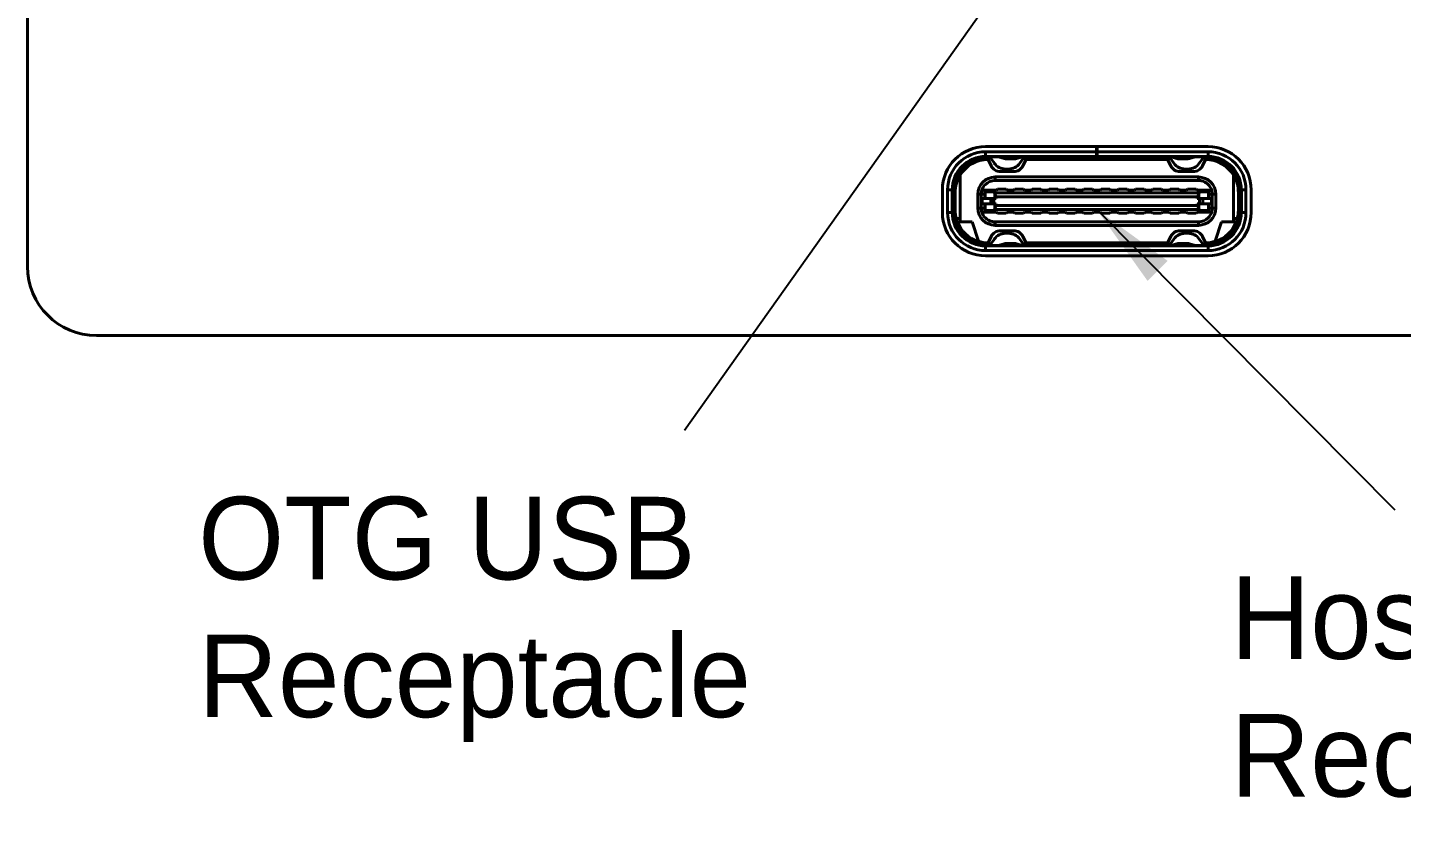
# Model space of a CAD drawing. Header units: millimetres. Extents: x 15 to 205, y 5 to 292.
# Drawn here: x 48.1 to 87.88, y 211.46 to 234.45 of the extents above; entities that cross this region are included whole.
import ezdxf

# ---------------------------------------------------------------- set-up
doc = ezdxf.new("R2010")
doc.units = ezdxf.units.MM
doc.layers.add('Annotations', color=7, linetype='Continuous')
doc.layers.add('Geometries', color=7, linetype='Continuous')
doc.dimstyles.new('ISO-25', dxfattribs={"dimtxt": 2.5, "dimasz": 2.5, "dimexe": 1.25, "dimexo": 0.625, "dimtad": 1, "dimtxsty": 'Standard', "dimcen": 2.5, "dimadec": 0, "dimazin": 0, "dimtfac": 1, "dimtmove": 0, "dimatfit": 3, "dimfxl": 1, "dimarcsym": 0})

msp = doc.modelspace()

# ---------------------------------------------------------------- linework, layer by layer
at = {"layer": 'Geometries', "linetype": 'Continuous', "lineweight": 40}
for p, q in [((48.096, 227.535), (48.096, 258.535)), ((75.84, 231.005), (79.05, 231.005)), ((75.84, 230.72), (75.84, 230.855)), ((79.05, 230.855), (75.84, 230.855)), ((79.05, 231.005), (79.05, 230.855)), ((79.07, 231.005), (79.05, 231.005)), ((79.05, 230.72), (79.05, 230.855)), ((82.28, 231.005), (79.07, 231.005)), ((79.07, 231.005), (79.07, 230.855)), ((79.07, 230.855), (79.07, 230.72)), ((79.07, 230.855), (82.28, 230.855)), ((82.28, 230.72), (82.28, 230.855)), ((75.84, 230.705), (75.84, 230.72)), ((79.05, 230.72), (75.84, 230.72)), ((75.84, 230.705), (75.891, 230.705)), ((75.885, 230.68), (75.91, 230.63)), ((75.891, 230.705), (75.909, 230.705)), ((75.891, 230.705), (75.891, 230.705)), ((75.891, 230.705), (75.891, 230.705)), ((75.909, 230.705), (76.21, 230.705)), ((75.91, 230.695), (75.953, 230.695)), ((75.91, 230.695), (75.91, 230.68)), ((75.91, 230.68), (75.975, 230.68)), ((76.002, 230.446), (75.91, 230.63)), ((76.093, 230.521), (75.99, 230.664)), ((76.21, 230.705), (76.91, 230.705)), ((76.21, 230.705), (76.378, 230.663)), ((76.378, 230.663), (76.409, 230.656)), ((76.409, 230.656), (76.41, 230.655)), ((76.71, 230.655), (76.41, 230.655)), ((76.91, 230.705), (76.71, 230.655)), ((76.828, 230.521), (76.93, 230.664)), ((76.91, 230.705), (77.011, 230.705)), ((77.01, 230.63), (76.918, 230.446)), ((77.035, 230.68), (76.945, 230.68)), ((77.01, 230.63), (77.035, 230.68)), ((81.11, 230.63), (77.01, 230.63)), ((77.011, 230.705), (77.305, 230.705)), ((77.375, 230.68), (77.035, 230.68)), ((77.305, 230.705), (77.932, 230.705)), ((77.375, 230.68), (77.355, 230.692)), ((77.975, 230.68), (77.375, 230.68)), ((77.932, 230.705), (77.975, 230.68)), ((77.932, 230.705), (79.05, 230.705)), ((80.145, 230.68), (77.975, 230.68)), ((79.05, 230.72), (79.05, 230.705)), ((79.07, 230.705), (79.05, 230.705)), ((79.07, 230.72), (79.07, 230.705)), ((79.07, 230.72), (82.28, 230.72)), ((80.188, 230.705), (79.07, 230.705)), ((80.188, 230.705), (80.145, 230.68)), ((80.745, 230.68), (80.145, 230.68)), ((80.815, 230.705), (80.188, 230.705)), ((80.745, 230.68), (80.765, 230.692)), ((81.085, 230.68), (80.745, 230.68)), ((81.109, 230.705), (80.815, 230.705)), ((81.085, 230.68), (81.175, 230.68)), ((81.11, 230.63), (81.085, 230.68)), ((81.21, 230.705), (81.109, 230.705)), ((81.202, 230.446), (81.11, 230.63)), ((81.293, 230.521), (81.19, 230.664)), ((81.21, 230.705), (81.41, 230.655)), ((81.91, 230.705), (81.21, 230.705)), ((81.41, 230.655), (81.71, 230.655)), ((81.712, 230.656), (81.71, 230.655)), ((81.712, 230.656), (81.743, 230.663)), ((81.91, 230.705), (81.743, 230.663)), ((82.06, 230.705), (81.91, 230.705)), ((82.028, 230.521), (82.13, 230.664)), ((82.211, 230.705), (82.06, 230.705)), ((82.06, 230.705), (82.06, 230.705)), ((82.21, 230.63), (82.118, 230.446)), ((82.145, 230.68), (82.21, 230.68)), ((82.168, 230.695), (82.21, 230.695)), ((82.21, 230.68), (82.21, 230.695)), ((82.235, 230.68), (82.21, 230.63)), ((82.229, 230.705), (82.211, 230.705)), ((82.28, 230.705), (82.229, 230.705)), ((82.229, 230.705), (82.229, 230.705)), ((82.229, 230.705), (82.229, 230.705)), ((82.28, 230.705), (82.28, 230.72)), ((75.1, 230.267), (75.1, 230.177)), ((75.1, 228.925), (75.1, 230.177)), ((82.005, 230.125), (76.115, 230.125)), ((76.115, 230.025), (76.115, 230.125)), ((76.115, 230.025), (82.005, 230.025)), ((76.65, 230.28), (76.271, 230.28)), ((76.417, 230.355), (76.503, 230.355)), ((81.85, 230.28), (81.471, 230.28)), ((81.703, 230.355), (81.617, 230.355)), ((82.005, 230.025), (82.005, 230.125)), ((83.02, 230.177), (83.02, 230.267)), ((83.02, 228.925), (83.02, 230.177)), ((74.59, 229.095), (74.59, 229.755)), ((74.875, 229.755), (74.74, 229.755)), ((74.74, 229.755), (74.74, 229.095)), ((74.875, 229.755), (74.89, 229.755)), ((74.875, 229.755), (74.875, 229.095)), ((74.89, 229.755), (74.89, 229.575)), ((74.91, 229.575), (74.89, 229.575)), ((74.89, 229.575), (74.89, 229.275)), ((74.96, 229.68), (74.91, 229.68)), ((74.91, 229.68), (74.91, 229.575)), ((74.91, 229.275), (74.91, 229.575)), ((74.96, 229.68), (74.96, 229.17)), ((75.715, 229.625), (75.615, 229.625)), ((75.615, 229.225), (75.615, 229.625)), ((75.715, 229.625), (75.715, 229.5)), ((75.815, 229.625), (75.715, 229.625)), ((75.734, 229.745), (75.84, 229.745)), ((75.815, 229.695), (75.815, 229.625)), ((75.815, 229.695), (75.828, 229.695)), ((75.815, 229.625), (75.815, 229.5)), ((76.08, 229.695), (75.828, 229.695)), ((75.828, 229.695), (75.828, 229.5)), ((75.84, 229.745), (75.865, 229.745)), ((75.865, 229.745), (75.875, 229.745)), ((76.109, 229.745), (75.875, 229.745)), ((76.08, 229.695), (76.093, 229.67)), ((76.093, 229.67), (82.028, 229.67)), ((76.103, 229.643), (76.103, 229.5)), ((76.109, 229.745), (76.115, 229.745)), ((76.115, 229.745), (76.155, 229.745)), ((76.185, 229.775), (76.155, 229.745)), ((76.185, 229.775), (76.435, 229.775)), ((76.465, 229.745), (76.435, 229.775)), ((76.465, 229.745), (76.655, 229.745)), ((76.655, 229.745), (76.685, 229.775)), ((76.685, 229.775), (76.935, 229.775)), ((76.935, 229.775), (76.965, 229.745)), ((76.965, 229.745), (77.155, 229.745)), ((77.185, 229.775), (77.155, 229.745)), ((77.185, 229.775), (77.345, 229.775)), ((77.435, 229.775), (77.345, 229.775)), ((77.435, 229.775), (77.465, 229.745)), ((77.465, 229.745), (77.655, 229.745)), ((77.685, 229.775), (77.655, 229.745)), ((77.685, 229.775), (77.935, 229.775)), ((77.935, 229.775), (77.965, 229.745)), ((77.965, 229.745), (78.155, 229.745)), ((78.155, 229.745), (78.185, 229.775)), ((78.185, 229.775), (78.345, 229.775)), ((78.345, 229.775), (78.435, 229.775)), ((78.435, 229.775), (78.465, 229.745)), ((78.465, 229.745), (78.655, 229.745)), ((78.655, 229.745), (78.685, 229.775)), ((78.685, 229.775), (78.935, 229.775)), ((78.935, 229.775), (78.965, 229.745)), ((78.965, 229.745), (79.155, 229.745)), ((79.155, 229.745), (79.185, 229.775)), ((79.435, 229.775), (79.185, 229.775)), ((79.435, 229.775), (79.465, 229.745)), ((79.465, 229.745), (79.655, 229.745)), ((79.655, 229.745), (79.685, 229.775)), ((79.935, 229.775), (79.685, 229.775)), ((79.935, 229.775), (79.965, 229.745)), ((79.965, 229.745), (80.155, 229.745)), ((80.155, 229.745), (80.185, 229.775)), ((80.435, 229.775), (80.185, 229.775)), ((80.435, 229.775), (80.465, 229.745)), ((80.465, 229.745), (80.655, 229.745)), ((80.655, 229.745), (80.685, 229.775)), ((80.935, 229.775), (80.685, 229.775)), ((80.935, 229.775), (80.965, 229.745)), ((80.965, 229.745), (81.155, 229.745)), ((81.155, 229.745), (81.185, 229.775)), ((81.345, 229.775), (81.185, 229.775)), ((81.435, 229.775), (81.345, 229.775)), ((81.435, 229.775), (81.465, 229.745)), ((81.465, 229.745), (81.655, 229.745)), ((81.655, 229.745), (81.685, 229.775)), ((81.935, 229.775), (81.685, 229.775)), ((81.935, 229.775), (81.965, 229.745)), ((81.965, 229.745), (82.012, 229.745)), ((82.012, 229.745), (82.246, 229.745)), ((82.017, 229.643), (82.017, 229.5)), ((82.04, 229.695), (82.028, 229.67)), ((82.04, 229.695), (82.292, 229.695)), ((82.255, 229.745), (82.246, 229.745)), ((82.28, 229.745), (82.255, 229.745)), ((82.28, 229.745), (82.387, 229.745)), ((82.292, 229.695), (82.292, 229.5)), ((82.305, 229.695), (82.292, 229.695)), ((82.305, 229.695), (82.305, 229.625)), ((82.305, 229.625), (82.405, 229.625)), ((82.305, 229.625), (82.305, 229.5)), ((82.405, 229.625), (82.505, 229.625)), ((82.405, 229.5), (82.405, 229.625)), ((82.505, 229.225), (82.505, 229.625)), ((83.16, 229.68), (83.21, 229.68)), ((83.16, 229.17), (83.16, 229.68)), ((83.21, 229.575), (83.21, 229.68)), ((83.21, 229.575), (83.23, 229.575)), ((83.21, 229.275), (83.21, 229.575)), ((83.245, 229.755), (83.23, 229.755)), ((83.23, 229.755), (83.23, 229.575)), ((83.23, 229.575), (83.23, 229.275)), ((83.245, 229.755), (83.245, 229.095)), ((83.245, 229.755), (83.38, 229.755)), ((83.38, 229.755), (83.38, 229.095)), ((83.53, 229.095), (83.53, 229.755)), ((74.89, 229.275), (74.89, 229.095)), ((74.89, 229.275), (74.91, 229.275)), ((74.91, 229.275), (74.91, 229.17)), ((75.715, 229.225), (75.615, 229.225)), ((75.715, 229.5), (75.715, 229.35)), ((75.737, 229.5), (75.715, 229.5)), ((75.737, 229.35), (75.715, 229.35)), ((75.715, 229.35), (75.715, 229.225)), ((75.815, 229.225), (75.715, 229.225)), ((75.737, 229.5), (75.815, 229.5)), ((75.737, 229.5), (75.737, 229.35)), ((75.737, 229.35), (75.815, 229.35)), ((75.815, 229.5), (75.828, 229.5)), ((75.815, 229.35), (75.828, 229.35)), ((75.815, 229.35), (75.815, 229.225)), ((75.815, 229.225), (75.815, 229.155)), ((75.828, 229.5), (75.99, 229.5)), ((75.828, 229.35), (75.99, 229.35)), ((75.828, 229.35), (75.828, 229.155)), ((76.083, 229.5), (75.99, 229.5)), ((75.99, 229.5), (75.99, 229.35)), ((76.083, 229.35), (75.99, 229.35)), ((76.093, 229.18), (76.08, 229.155)), ((76.103, 229.5), (76.083, 229.5)), ((76.083, 229.5), (76.083, 229.35)), ((76.103, 229.35), (76.083, 229.35)), ((82.028, 229.18), (76.093, 229.18)), ((76.15, 229.5), (76.103, 229.5)), ((76.15, 229.35), (76.103, 229.35)), ((76.103, 229.35), (76.103, 229.207)), ((76.15, 229.55), (81.97, 229.55)), ((76.15, 229.55), (76.15, 229.5)), ((76.15, 229.35), (76.15, 229.3)), ((81.97, 229.3), (76.15, 229.3)), ((81.97, 229.55), (81.97, 229.5)), ((81.97, 229.5), (82.017, 229.5)), ((81.97, 229.35), (81.97, 229.3)), ((81.97, 229.35), (82.017, 229.35)), ((82.017, 229.5), (82.037, 229.5)), ((82.017, 229.35), (82.037, 229.35)), ((82.017, 229.35), (82.017, 229.207)), ((82.028, 229.18), (82.04, 229.155)), ((82.037, 229.5), (82.13, 229.5)), ((82.037, 229.5), (82.037, 229.35)), ((82.037, 229.35), (82.13, 229.35)), ((82.292, 229.5), (82.13, 229.5)), ((82.13, 229.5), (82.13, 229.35)), ((82.292, 229.35), (82.13, 229.35)), ((82.305, 229.5), (82.292, 229.5)), ((82.292, 229.35), (82.292, 229.155)), ((82.305, 229.35), (82.292, 229.35)), ((82.384, 229.5), (82.305, 229.5)), ((82.305, 229.35), (82.305, 229.225)), ((82.384, 229.35), (82.305, 229.35)), ((82.305, 229.225), (82.405, 229.225)), ((82.305, 229.225), (82.305, 229.155)), ((82.384, 229.5), (82.405, 229.5)), ((82.384, 229.5), (82.384, 229.35)), ((82.384, 229.35), (82.405, 229.35)), ((82.405, 229.5), (82.405, 229.35)), ((82.405, 229.225), (82.405, 229.35)), ((82.405, 229.225), (82.505, 229.225)), ((83.23, 229.275), (83.21, 229.275)), ((83.21, 229.17), (83.21, 229.275)), ((83.23, 229.275), (83.23, 229.095)), ((74.875, 229.095), (74.74, 229.095)), ((74.89, 229.095), (74.875, 229.095)), ((74.96, 229.17), (74.91, 229.17)), ((75, 228.925), (75, 228.898)), ((75, 228.925), (75.1, 228.925)), ((75, 228.898), (75, 228.825)), ((75, 228.825), (75.025, 228.825)), ((75.025, 228.825), (75.1, 228.825)), ((75.1, 228.825), (75.1, 228.925)), ((75.1, 228.825), (75.45, 228.825)), ((75.631, 228.262), (75.45, 228.825)), ((75.84, 229.105), (75.734, 229.105)), ((75.815, 229.155), (75.828, 229.155)), ((75.828, 229.155), (76.08, 229.155)), ((75.865, 229.105), (75.84, 229.105)), ((75.865, 229.105), (75.875, 229.105)), ((75.875, 229.105), (76.109, 229.105)), ((76.155, 229.105), (76.109, 229.105)), ((76.115, 228.725), (76.115, 228.825)), ((76.115, 228.825), (82.005, 228.825)), ((76.155, 229.105), (76.185, 229.075)), ((76.185, 229.075), (76.435, 229.075)), ((76.435, 229.075), (76.465, 229.105)), ((76.655, 229.105), (76.465, 229.105)), ((76.655, 229.105), (76.685, 229.075)), ((76.685, 229.075), (76.775, 229.075)), ((76.775, 229.075), (76.935, 229.075)), ((76.935, 229.075), (76.965, 229.105)), ((77.155, 229.105), (76.965, 229.105)), ((77.155, 229.105), (77.185, 229.075)), ((77.275, 229.075), (77.185, 229.075)), ((77.435, 229.075), (77.275, 229.075)), ((77.435, 229.075), (77.465, 229.105)), ((77.655, 229.105), (77.465, 229.105)), ((77.655, 229.105), (77.685, 229.075)), ((77.775, 229.075), (77.685, 229.075)), ((77.935, 229.075), (77.775, 229.075)), ((77.935, 229.075), (77.965, 229.105)), ((78.155, 229.105), (77.965, 229.105)), ((78.155, 229.105), (78.185, 229.075)), ((78.185, 229.075), (78.275, 229.075)), ((78.435, 229.075), (78.275, 229.075)), ((78.435, 229.075), (78.465, 229.105)), ((78.655, 229.105), (78.465, 229.105)), ((78.655, 229.105), (78.685, 229.075)), ((78.775, 229.075), (78.685, 229.075)), ((78.935, 229.075), (78.775, 229.075)), ((78.935, 229.075), (78.965, 229.105)), ((79.155, 229.105), (78.965, 229.105)), ((79.155, 229.105), (79.185, 229.075)), ((79.275, 229.075), (79.185, 229.075)), ((79.435, 229.075), (79.275, 229.075)), ((79.435, 229.075), (79.465, 229.105)), ((79.655, 229.105), (79.465, 229.105)), ((79.655, 229.105), (79.685, 229.075)), ((79.775, 229.075), (79.685, 229.075)), ((79.935, 229.075), (79.775, 229.075)), ((79.935, 229.075), (79.965, 229.105)), ((80.155, 229.105), (79.965, 229.105)), ((80.155, 229.105), (80.185, 229.075)), ((80.275, 229.075), (80.185, 229.075)), ((80.435, 229.075), (80.275, 229.075)), ((80.435, 229.075), (80.465, 229.105)), ((80.655, 229.105), (80.465, 229.105)), ((80.655, 229.105), (80.685, 229.075)), ((80.775, 229.075), (80.685, 229.075)), ((80.935, 229.075), (80.775, 229.075)), ((80.935, 229.075), (80.965, 229.105)), ((81.155, 229.105), (80.965, 229.105)), ((81.155, 229.105), (81.185, 229.075)), ((81.275, 229.075), (81.185, 229.075)), ((81.435, 229.075), (81.275, 229.075)), ((81.435, 229.075), (81.465, 229.105)), ((81.655, 229.105), (81.465, 229.105)), ((81.655, 229.105), (81.685, 229.075)), ((81.685, 229.075), (81.775, 229.075)), ((81.935, 229.075), (81.775, 229.075)), ((81.935, 229.075), (81.965, 229.105)), ((82.012, 229.105), (81.965, 229.105)), ((82.005, 228.825), (82.005, 228.725)), ((82.246, 229.105), (82.012, 229.105)), ((82.292, 229.155), (82.04, 229.155)), ((82.255, 229.105), (82.246, 229.105)), ((82.255, 229.105), (82.28, 229.105)), ((82.387, 229.105), (82.28, 229.105)), ((82.305, 229.155), (82.292, 229.155)), ((82.67, 228.825), (82.489, 228.262)), ((82.67, 228.825), (83.02, 228.825)), ((83.02, 228.925), (83.12, 228.925)), ((83.02, 228.825), (83.02, 228.925)), ((83.02, 228.825), (83.095, 228.825)), ((83.095, 228.825), (83.12, 228.825)), ((83.12, 228.925), (83.12, 228.898)), ((83.12, 228.898), (83.12, 228.825)), ((83.16, 229.17), (83.21, 229.17)), ((83.23, 229.095), (83.245, 229.095)), ((83.245, 229.095), (83.38, 229.095)), ((75.91, 228.22), (76.002, 228.404)), ((76.115, 228.725), (82.005, 228.725)), ((76.271, 228.57), (76.65, 228.57)), ((76.417, 228.495), (76.503, 228.495)), ((77.01, 228.22), (76.918, 228.404)), ((81.11, 228.22), (81.202, 228.404)), ((81.471, 228.57), (81.85, 228.57)), ((81.703, 228.495), (81.617, 228.495)), ((82.118, 228.404), (82.21, 228.22)), ((75.631, 228.262), (75.649, 228.205)), ((75.84, 228.145), (75.84, 228.131)), ((75.84, 228.145), (75.909, 228.145)), ((75.84, 228.131), (82.28, 228.131)), ((75.84, 228.131), (75.84, 227.995)), ((82.28, 227.995), (75.84, 227.995)), ((75.885, 228.171), (75.91, 228.22)), ((75.909, 228.145), (76.21, 228.145)), ((75.91, 228.17), (75.91, 228.155)), ((75.91, 228.17), (75.975, 228.17)), ((75.91, 228.155), (75.953, 228.155)), ((76.093, 228.329), (75.99, 228.187)), ((76.21, 228.145), (76.378, 228.187)), ((76.21, 228.145), (76.91, 228.145)), ((76.409, 228.195), (76.378, 228.187)), ((76.409, 228.195), (76.41, 228.195)), ((76.71, 228.195), (76.41, 228.195)), ((76.91, 228.145), (76.71, 228.195)), ((76.828, 228.329), (76.93, 228.187)), ((76.91, 228.145), (77.011, 228.145)), ((76.945, 228.17), (77.035, 228.17)), ((77.01, 228.22), (77.035, 228.17)), ((77.01, 228.22), (81.11, 228.22)), ((77.011, 228.145), (77.305, 228.145)), ((77.035, 228.17), (77.375, 228.17)), ((77.305, 228.145), (77.932, 228.145)), ((77.375, 228.17), (77.355, 228.159)), ((77.375, 228.17), (77.975, 228.17)), ((77.932, 228.145), (77.975, 228.17)), ((77.932, 228.145), (80.188, 228.145)), ((77.975, 228.17), (80.145, 228.17)), ((80.188, 228.145), (80.145, 228.17)), ((80.145, 228.17), (80.745, 228.17)), ((80.188, 228.145), (80.815, 228.145)), ((80.745, 228.17), (81.085, 228.17)), ((80.745, 228.17), (80.765, 228.159)), ((80.815, 228.145), (81.109, 228.145)), ((81.11, 228.22), (81.085, 228.17)), ((81.085, 228.17), (81.175, 228.17)), ((81.109, 228.145), (81.21, 228.145)), ((81.293, 228.329), (81.19, 228.187)), ((81.21, 228.145), (81.41, 228.195)), ((81.21, 228.145), (81.91, 228.145)), ((81.41, 228.195), (81.71, 228.195)), ((81.712, 228.195), (81.71, 228.195)), ((81.743, 228.187), (81.712, 228.195)), ((81.91, 228.145), (81.743, 228.187)), ((81.91, 228.145), (82.211, 228.145)), ((82.028, 228.329), (82.13, 228.187)), ((82.145, 228.17), (82.21, 228.17)), ((82.168, 228.155), (82.21, 228.155)), ((82.21, 228.22), (82.235, 228.171)), ((82.21, 228.155), (82.21, 228.17)), ((82.211, 228.145), (82.28, 228.145)), ((82.28, 228.145), (82.28, 228.131)), ((82.28, 228.131), (82.28, 227.995)), ((82.471, 228.205), (82.489, 228.262)), ((75.84, 227.845), (82.28, 227.845)), ((108.096, 225.535), (50.096, 225.535))]:
    msp.add_line(p, q, dxfattribs=at)
at = {"layer": 'Geometries', "linetype": 'Continuous', "lineweight": 40, "flags": 128}
for points in [[(82.005, 230.025), (82.018, 230.025), (82.025, 230.025)], [(82.025, 230.025), (82.032, 230.024), (82.045, 230.023), (82.059, 230.022), (82.073, 230.02), (82.085, 230.017)], [(76.109, 229.745), (76.104, 229.745), (76.099, 229.744), (76.096, 229.744), (76.093, 229.743), (76.091, 229.742), (76.088, 229.74), (76.086, 229.739), (76.083, 229.737), (76.081, 229.735), (76.08, 229.733), (76.078, 229.731), (76.077, 229.728), (76.076, 229.724), (76.075, 229.721), (76.075, 229.717), (76.075, 229.714), (76.075, 229.709), (76.076, 229.704), (76.078, 229.7), (76.08, 229.695)], [(76.103, 229.643), (76.101, 229.651), (76.098, 229.658), (76.095, 229.664), (76.093, 229.67)], [(76.103, 229.643), (76.105, 229.637), (76.108, 229.631), (76.11, 229.624), (76.113, 229.617), (76.117, 229.61), (76.121, 229.602), (76.125, 229.594), (76.13, 229.585), (76.135, 229.576), (76.14, 229.568), (76.145, 229.559), (76.149, 229.552), (76.15, 229.55)], [(81.97, 229.55), (81.972, 229.552), (81.976, 229.559), (81.981, 229.568), (81.985, 229.576), (81.99, 229.585), (81.995, 229.594), (81.999, 229.602), (82.004, 229.61), (82.007, 229.617), (82.01, 229.624), (82.013, 229.631), (82.015, 229.637), (82.017, 229.643)], [(82.04, 229.695), (82.042, 229.7), (82.044, 229.704), (82.045, 229.709), (82.046, 229.714), (82.046, 229.717), (82.045, 229.721), (82.045, 229.724), (82.044, 229.728), (82.042, 229.731), (82.041, 229.733), (82.039, 229.735), (82.037, 229.737), (82.035, 229.739), (82.032, 229.74), (82.03, 229.742), (82.027, 229.743), (82.024, 229.744), (82.021, 229.744), (82.016, 229.745), (82.012, 229.745)], [(82.017, 229.643), (82.02, 229.651), (82.022, 229.658), (82.025, 229.664), (82.028, 229.67)], [(76.093, 229.18), (76.095, 229.186), (76.098, 229.193), (76.101, 229.2), (76.103, 229.207)], [(76.15, 229.3), (76.149, 229.298), (76.143, 229.289), (76.138, 229.28), (76.133, 229.27), (76.128, 229.261), (76.123, 229.252), (76.118, 229.243), (76.115, 229.236), (76.112, 229.23), (76.109, 229.223), (76.106, 229.217), (76.104, 229.21), (76.103, 229.207)], [(82.017, 229.207), (82.015, 229.214), (82.013, 229.22), (82.01, 229.227), (82.007, 229.233), (82.004, 229.24), (81.999, 229.249), (81.995, 229.257), (81.99, 229.266), (81.985, 229.274), (81.981, 229.283), (81.976, 229.291), (81.972, 229.298), (81.97, 229.3)], [(82.028, 229.18), (82.025, 229.186), (82.022, 229.193), (82.02, 229.2), (82.017, 229.207)], [(76.035, 228.833), (76.048, 228.831), (76.062, 228.829), (76.076, 228.827), (76.089, 228.826), (76.095, 228.826)], [(76.08, 229.155), (76.078, 229.151), (76.076, 229.146), (76.075, 229.142), (76.075, 229.137), (76.075, 229.133), (76.075, 229.13), (76.076, 229.126), (76.077, 229.123), (76.078, 229.12), (76.08, 229.118), (76.081, 229.115), (76.083, 229.113), (76.086, 229.112), (76.088, 229.11), (76.091, 229.109), (76.093, 229.108), (76.096, 229.107), (76.099, 229.106), (76.104, 229.106), (76.109, 229.105)], [(76.095, 228.826), (76.102, 228.826), (76.115, 228.825)], [(82.012, 229.105), (82.016, 229.106), (82.021, 229.106), (82.024, 229.107), (82.027, 229.108), (82.03, 229.109), (82.032, 229.11), (82.035, 229.112), (82.037, 229.113), (82.039, 229.115), (82.041, 229.118), (82.042, 229.12), (82.044, 229.123), (82.045, 229.126), (82.045, 229.13), (82.046, 229.133), (82.046, 229.137), (82.045, 229.142), (82.044, 229.146), (82.042, 229.151), (82.04, 229.155)]]:
    msp.add_lwpolyline(points, dxfattribs=at)
at = {"layer": 'Geometries', "linetype": 'Continuous', "lineweight": 40}
for centre, radius, start, end in [((75.84, 229.755), 1.25, 90, 180), ((75.84, 229.755), 1.1, 90, 180), ((82.28, 229.755), 1.25, 0, 90), ((82.28, 229.755), 1.1, 0, 90), ((75.84, 229.755), 0.965, 90, 180), ((75.84, 229.755), 0.95, 90, 180), ((75.91, 229.68), 1, 91.4237, 144.0959), ((75.91, 229.68), 0.95, 90, 148.4991), ((75.91, 229.68), 1, 90, 91.4237), ((75.909, 230.605), 0.1, 64.1581, 90), ((75.909, 230.605), 0.1, 48.5904, 64.1581), ((75.909, 230.605), 0.1, 35.7734, 48.5904), ((76.271, 230.58), 0.3, 206.5651, 270), ((76.417, 230.755), 0.4, 215.7734, 270), ((76.417, 230.755), 0.1, 246.7483, 265.1792), ((76.503, 230.755), 0.4, 270, 324.2266), ((76.65, 230.58), 0.3, 270, 333.4349), ((77.011, 230.605), 0.1, 131.4096, 144.2266), ((77.011, 230.605), 0.1, 90, 131.4096), ((77.305, 230.605), 0.1, 60, 90), ((80.815, 230.605), 0.1, 90, 120), ((81.109, 230.605), 0.1, 48.5904, 90), ((81.109, 230.605), 0.1, 35.7734, 48.5904), ((81.471, 230.58), 0.3, 206.5651, 270), ((81.617, 230.755), 0.4, 215.7734, 270), ((81.703, 230.755), 0.4, 270, 324.2266), ((81.703, 230.755), 0.1, 274.8208, 293.2517), ((81.85, 230.58), 0.3, 270, 333.4349), ((82.211, 230.605), 0.1, 131.4096, 144.2266), ((82.211, 230.605), 0.1, 115.8419, 131.4096), ((82.211, 230.605), 0.1, 90, 115.8419), ((82.21, 229.68), 1, 88.5763, 90), ((82.21, 229.68), 0.95, 31.5009, 90), ((82.21, 229.68), 1, 35.9041, 88.5763), ((82.28, 229.755), 0.965, 0, 90), ((82.28, 229.755), 0.95, 0, 90), ((75.91, 229.68), 1, 144.0959, 180), ((75.91, 229.68), 0.95, 148.4991, 180), ((76.115, 229.625), 0.5, 90, 180), ((76.115, 229.625), 0.4, 90, 134.4285), ((82.005, 229.625), 0.5, 0, 90), ((82.005, 229.625), 0.4, 45.5691, 78.4631), ((82.21, 229.68), 1, 0, 35.9041), ((82.21, 229.68), 0.95, 0, 31.5009), ((76.115, 229.625), 0.4, 162.5424, 180), ((76.115, 229.625), 0.4, 134.4285, 162.5424), ((75.865, 229.695), 0.05, 125.0924, 180), ((75.865, 229.695), 0.05, 90, 125.0924), ((76.115, 229.625), 0.3, 156.4218, 158.3026), ((82.255, 229.695), 0.05, 54.9076, 90), ((82.005, 229.625), 0.3, 21.6974, 23.5782), ((82.255, 229.695), 0.05, 0, 54.9076), ((82.005, 229.625), 0.4, 17.4576, 45.5691), ((82.005, 229.625), 0.4, 0, 17.4576), ((76.115, 229.225), 0.5, 180, 270), ((76.115, 229.225), 0.4, 180, 197.4576), ((82.005, 229.225), 0.5, 270, 0), ((82.005, 229.225), 0.4, 342.5424, 0), ((75.84, 229.095), 1.25, 180, 270), ((75.84, 229.095), 1.1, 180, 270), ((75.84, 229.095), 0.965, 180, 270), ((75.84, 229.095), 0.95, 180, 270), ((75.91, 229.17), 1, 180, 254.875), ((75.91, 229.17), 0.95, 180, 196.6856), ((75.91, 229.17), 0.95, 201.2943, 252.9004), ((76.115, 229.225), 0.4, 197.4576, 225.5715), ((75.865, 229.155), 0.05, 180, 234.9076), ((76.115, 229.225), 0.4, 225.5715, 258.4631), ((76.115, 229.225), 0.3, 201.6974, 203.5782), ((75.865, 229.155), 0.05, 234.9076, 270), ((82.005, 229.225), 0.4, 270, 314.4309), ((82.255, 229.155), 0.05, 270, 305.0924), ((82.005, 229.225), 0.3, 336.4218, 338.3026), ((82.28, 229.095), 0.965, 270, 0), ((82.28, 229.095), 1.1, 270, 0), ((82.28, 229.095), 0.95, 270, 0), ((82.28, 229.095), 1.25, 270, 0), ((82.255, 229.155), 0.05, 305.0924, 0), ((82.005, 229.225), 0.4, 314.4309, 342.5424), ((82.21, 229.17), 1, 285.125, 0), ((82.21, 229.17), 0.95, 287.0996, 338.7057), ((82.21, 229.17), 0.95, 343.3144, 0), ((76.271, 228.27), 0.3, 90, 153.4349), ((76.417, 228.095), 0.4, 90, 144.2266), ((76.503, 228.095), 0.4, 35.7734, 90), ((76.65, 228.27), 0.3, 26.5651, 90), ((81.471, 228.27), 0.3, 90, 153.4349), ((81.617, 228.095), 0.4, 90, 144.2266), ((81.703, 228.095), 0.4, 35.7734, 90), ((81.85, 228.27), 0.3, 26.5651, 90), ((75.91, 229.17), 0.95, 252.9004, 270), ((75.91, 229.17), 1, 254.875, 268.5763), ((75.91, 229.17), 1, 268.5763, 270), ((75.909, 228.245), 0.1, 270, 295.8419), ((75.909, 228.245), 0.1, 295.8419, 311.4096), ((75.909, 228.245), 0.1, 311.4096, 324.2266), ((76.417, 228.095), 0.1, 94.8208, 113.2517), ((77.011, 228.245), 0.1, 215.7734, 228.5904), ((77.011, 228.245), 0.1, 228.5904, 270), ((77.305, 228.245), 0.1, 270, 300), ((80.815, 228.245), 0.1, 240, 270), ((81.109, 228.245), 0.1, 270, 311.4096), ((81.109, 228.245), 0.1, 311.4096, 324.2266), ((81.703, 228.095), 0.1, 66.7483, 85.1792), ((82.211, 228.245), 0.1, 215.7734, 228.5904), ((82.211, 228.245), 0.1, 228.5904, 244.1581), ((82.211, 228.245), 0.1, 244.1581, 270), ((82.21, 229.17), 0.95, 270, 287.0996), ((82.21, 229.17), 1, 270, 271.4237), ((82.21, 229.17), 1, 271.4237, 285.125), ((50.096, 227.535), 2, 180, 270)]:
    msp.add_arc(centre, radius, start, end, dxfattribs=at)
for centre, major_axis, start_param, end_param in [((75.875, 229.695), (0, 0.05), 0, 1.570796), ((82.246, 229.695), (0, -0.05), 1.570796, 3.141593), ((75.875, 229.155), (0, -0.05), 4.712389, 6.283185), ((82.246, 229.155), (0, 0.05), 3.141593, 4.712389)]:
    msp.add_ellipse(centre, major_axis=major_axis, ratio=0.936329, start_param=start_param, end_param=end_param, dxfattribs=at)

# ---------------------------------------------------------------- texts
at = {"layer": 'Annotations', "linetype": 'Continuous', "lineweight": 15, "char_height": 1.79438, "width": 84.66672, "attachment_point": 4}
for s, insert in [('{\\fSF-Mono-Regular-Extended.ttf|b0|i0|c0|p0;\\H1.333333x;OTG USB \\PReceptacle}', (53.04, 217.312)), ('{\\fSF-Mono-Regular-Extended.ttf|b0|i0|c0|p0;\\H1.333333x;Host USB\\PReceptacle}', (82.931, 215.011))]:
    msp.add_mtext(s, dxfattribs=dict(at, insert=insert))

# ---------------------------------------------------------------- leaders
at = {"layer": 'Annotations', "linetype": 'Continuous', "lineweight": 15}
for points in [[(78.935, 239.425), (67.12, 222.786)], [(79.06, 229.18), (87.691, 220.485)]]:
    msp.add_leader(points, dimstyle='ISO-25', dxfattribs=at)

doc.saveas('drawing.dxf')
